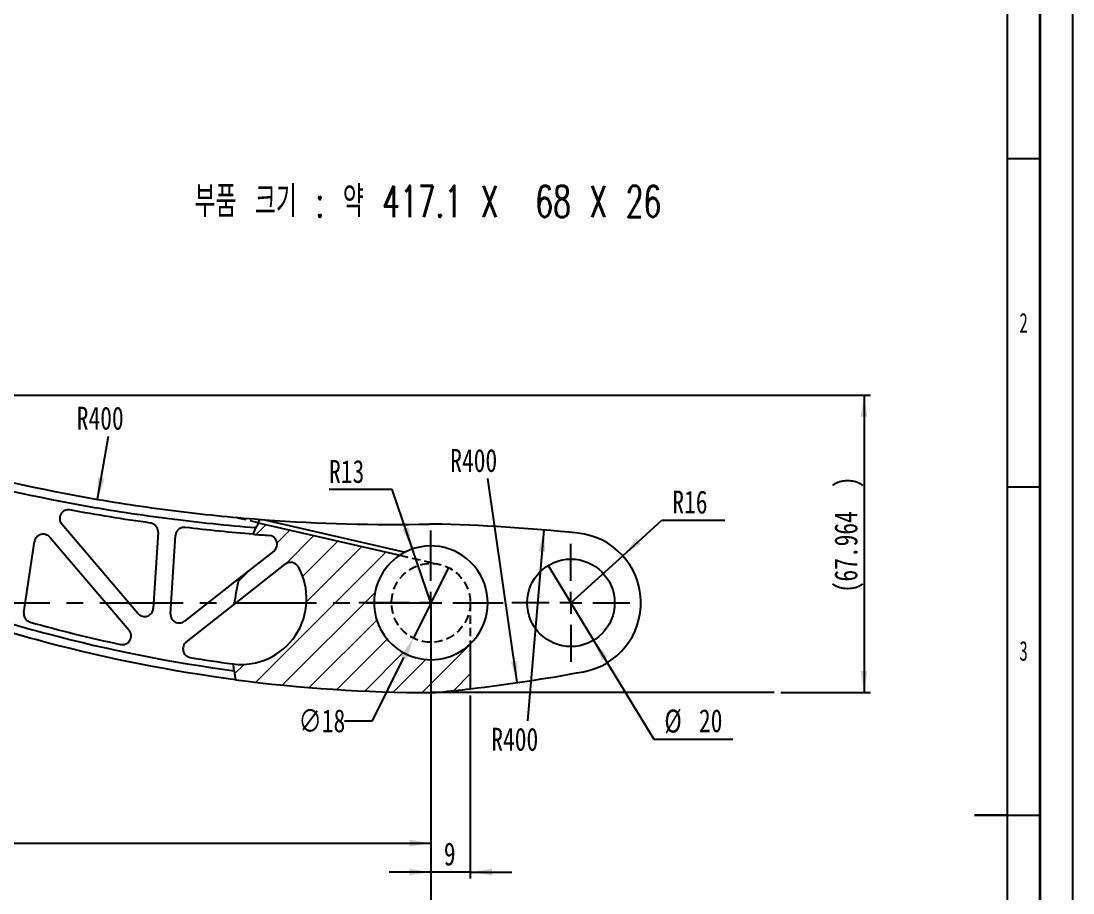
# Model space of a CAD drawing. Header units: millimetres. Extents: x 0 to 420, y -2093 to 2254.
# Drawn here: x 259.7 to 420, y 137.6 to 270.5 of the extents above; entities that cross this region are included whole.
import ezdxf

# ---------------------------------------------------------------- set-up
doc = ezdxf.new("R2010")
doc.units = ezdxf.units.MM
doc.header["$PDSIZE"] = -1
doc.linetypes.add('CENTERX2', pattern=[20.319999999999997, 12.7, -2.54, 2.54, -2.54])
doc.linetypes.add('HIDDEN', pattern=[1.905, 1.27, -0.635])
for name, color, linetype in [('SLD-0', 179, 'Continuous'), ('가는실선', 7, 'Continuous'), ('레이어10', 96, 'HIDDEN'), ('전체치수', 30, 'Continuous'), ('절단면', 230, 'Continuous'), ('중심선', 1, 'CENTERX2'), ('치수선', 104, 'Continuous')]:
    doc.layers.add(name, color=color, linetype=linetype)
doc.layers.add('도면층1', color=4, linetype='Continuous', lineweight=35)
doc.layers.add('도면층2', color=3, linetype='Continuous', lineweight=25)
doc.styles.add('SLDTEXTSTYLE0', font='TXT', dxfattribs={"width": 0.6634615384615384, "bigfont": 'bigfont'})
doc.styles.add('SLDTEXTSTYLE1', font='TXT', dxfattribs={"width": 0.6381856540084389})
doc.styles.add('SLDTEXTSTYLE4', font='TXT', dxfattribs={"width": 0.75})
doc.dimstyles.new('SLDDIMSTYLE0', dxfattribs={"dimtxt": 3.5, "dimasz": 3.302, "dimexe": 0, "dimexo": 0.0625, "dimgap": 0.875, "dimtad": 1, "dimdec": 3, "dimlfac": 1.5, "dimrnd": 1e-09, "dimzin": 12, "dimdsep": 46, "dimtxsty": 'SLDTEXTSTYLE4', "dimsah": 1, "dimcen": 0.09, "dimadec": 0, "dimazin": 3, "dimtfac": 1, "dimtdec": 3, "dimtofl": 0, "dimtmove": 0, "dimatfit": 3, "dimfxl": 1, "dimfrac": 2, "dimtolj": 1, "dimtzin": 12, "dimarcsym": 0})
doc.dimstyles.new('SLDDIMSTYLE1', dxfattribs={"dimtxt": 3.5, "dimasz": 3.302, "dimexe": 0, "dimexo": 0.0625, "dimgap": 0.875, "dimtad": 1, "dimdec": 3, "dimlfac": 1.5, "dimrnd": 1e-09, "dimzin": 12, "dimdsep": 46, "dimtxsty": 'SLDTEXTSTYLE4', "dimsah": 1, "dimcen": 0.09, "dimadec": 0, "dimazin": 3, "dimtfac": 1, "dimtdec": 3, "dimtmove": 0, "dimatfit": 0, "dimfxl": 1, "dimfrac": 2, "dimtolj": 1, "dimtzin": 12, "dimarcsym": 0})
doc.dimstyles.new('SLDDIMSTYLE2', dxfattribs={"dimtxt": 3.5, "dimasz": 3.302, "dimexe": 0, "dimexo": 0.0625, "dimgap": 0.875, "dimtad": 0, "dimtih": 1, "dimtoh": 1, "dimdec": 3, "dimlfac": 1.5, "dimrnd": 1e-09, "dimzin": 12, "dimdsep": 46, "dimtxsty": 'SLDTEXTSTYLE4', "dimblk1": 'NONE', "dimblk2": 'NONE', "dimsah": 1, "dimcen": 0, "dimadec": 0, "dimazin": 3, "dimtfac": 1, "dimtdec": 3, "dimtofl": 0, "dimtmove": 0, "dimatfit": 3, "dimldrblk": 'NONE', "dimfxl": 1, "dimfrac": 2, "dimtolj": 1, "dimtzin": 12, "dimarcsym": 0})
doc.dimstyles.new('SLDDIMSTYLE3', dxfattribs={"dimtxt": 3.5, "dimasz": 3.302, "dimexe": 0, "dimexo": 0.0625, "dimgap": 0.875, "dimtad": 0, "dimtih": 1, "dimtoh": 1, "dimdec": 3, "dimlfac": 1.5, "dimrnd": 1e-09, "dimzin": 12, "dimdsep": 46, "dimtxsty": 'SLDTEXTSTYLE4', "dimsah": 1, "dimcen": 0, "dimadec": 0, "dimazin": 3, "dimtfac": 1, "dimtdec": 3, "dimtofl": 0, "dimtmove": 0, "dimatfit": 3, "dimfxl": 1, "dimfrac": 2, "dimtolj": 1, "dimtzin": 12, "dimarcsym": 0})
doc.dimstyles.new('SLDDIMSTYLE5', dxfattribs={"dimtxt": 3.5, "dimasz": 3.302, "dimexe": 0, "dimexo": 0.0625, "dimgap": 0.875, "dimtad": 0, "dimtih": 1, "dimtoh": 1, "dimdec": 3, "dimlfac": 1.5, "dimrnd": 1e-09, "dimzin": 12, "dimdsep": 46, "dimtxsty": 'SLDTEXTSTYLE4', "dimblk1": 'NONE', "dimsah": 1, "dimcen": 0, "dimadec": 0, "dimazin": 3, "dimtfac": 1, "dimtdec": 3, "dimtmove": 0, "dimatfit": 3, "dimldrblk": 'NONE', "dimfxl": 1, "dimfrac": 2, "dimtolj": 1, "dimtzin": 12, "dimarcsym": 0})
doc.dimstyles.new('SLDDIMSTYLE6', dxfattribs={"dimtxt": 3.5, "dimasz": 3.302, "dimexe": 0, "dimexo": 0.0625, "dimgap": 0.875, "dimtad": 1, "dimdec": 4, "dimlfac": 1.5, "dimzin": 12, "dimdsep": 46, "dimtxsty": 'SLDTEXTSTYLE4', "dimsah": 1, "dimcen": 0.09, "dimazin": 3, "dimtfac": 1, "dimtofl": 0, "dimtmove": 0, "dimatfit": 3, "dimfxl": 1, "dimfrac": 2, "dimtolj": 1, "dimtzin": 12, "dimarcsym": 0})

# ---------------------------------------------------------------- blocks, each defined once
blk = doc.blocks.new('_D_14')
at = {"layer": '치수선', "transparency": 16777216}
for p, q in [((88.82452818780975, 180.8330347051613), (88.82452818780975, 144.2309526047756)), ((322.157861521143, 180.8330347051613), (322.157861521143, 144.2309526047756)), ((88.82452818780975, 145.2309526047756), (322.157861521143, 145.2309526047756))]:
    blk.add_line(p, q, dxfattribs=at)
for points in [[(88.82452818780975, 145.2309526047756), (92.12652818780975, 144.7229526047756), (92.12652818780975, 145.7389526047756)], [(322.157861521143, 145.2309526047756), (318.855861521143, 145.7389526047756), (318.855861521143, 144.7229526047756)]]:
    blk.add_solid(points, dxfattribs=at)
at = {"layer": '치수선', "transparency": 16777216, "insert": (202.139142749309, 149.7426895193545), "char_height": 3.5, "attachment_point": 1, "style": 'SLDTEXTSTYLE4'}
blk.add_mtext('350', dxfattribs=at)
blk = doc.blocks.new('_D_15')
at = {"layer": 'Defpoints', "color": 0, "transparency": 16777216}
for p in [(324.8268266873773, 187.2067322163183), (319.4888963549086, 176.4593371940043)]:
    blk.add_point(p, dxfattribs=at)
at = {"layer": '치수선', "color": 0, "lineweight": -2, "transparency": 16777216}
for p, q in [((324.8268266873773, 187.2067322163183), (319.4888963549086, 176.4593371940043)), ((313.236392193897, 163.8705381817144), (318.020075858424, 173.5020123303637)), ((308.9679660210938, 163.8705381817144), (313.236392193897, 163.8705381817144))]:
    blk.add_line(p, q, dxfattribs=at)
at = {"layer": '치수선', "color": 0, "transparency": 16777216}
blk.add_solid([(317.5271883811506, 173.7468157464444), (318.5129633356975, 173.2572089142829), (319.4888963549086, 176.4593371940043)], dxfattribs=at)
at = {"layer": '치수선', "color": 0, "transparency": 16777216, "insert": (301.9679660210938, 165.6205381817144), "char_height": 3.5, "attachment_point": 1, "style": 'SLDTEXTSTYLE4'}
blk.add_mtext('\\A1;∅18', dxfattribs=at)
blk = doc.blocks.new('_None')
blk = doc.blocks.new('_D_18')
at = {"layer": '치수선', "transparency": 16777216}
for p, q in [((222.0301561537423, 185.0330347051613), (222.0301561537423, 191.3830347051613)), ((234.8388156539657, 185.0330347051613), (221.0301561537423, 185.0330347051613)), ((222.0301561537423, 185.0330347051613), (222.0301561537423, 181.8330347051613)), ((222.0301561537423, 181.8330347051613), (222.0301561537423, 175.4830347051613))]:
    blk.add_line(p, q, dxfattribs=at)
for points in [[(222.0301561537423, 185.0330347051613), (222.5381561537423, 188.3350347051613), (221.5221561537423, 188.3350347051613)], [(222.0301561537423, 181.8330347051613), (221.5221561537423, 178.5310347051613), (222.5381561537423, 178.5310347051613)]]:
    blk.add_solid(points, dxfattribs=at)
at = {"layer": '치수선', "transparency": 16777216, "insert": (217.5184192391634, 181.1058960398671), "char_height": 3.5, "attachment_point": 1, "rotation": 90.00000000000041, "style": 'SLDTEXTSTYLE4'}
blk.add_mtext('4.8', dxfattribs=at)
blk = doc.blocks.new('_D_19')
at = {"layer": '치수선', "transparency": 16777216}
for p, q in [((252.4632525047688, 203.8330347051614), (252.4632525047688, 218.2523888596629)), ((244.8388156539656, 203.8330347051614), (253.4632525047688, 203.8330347051614)), ((252.4632525047688, 203.8330347051614), (252.4632525047688, 181.8330347051613))]:
    blk.add_line(p, q, dxfattribs=at)
for points in [[(252.4632525047688, 203.8330347051614), (251.9552525047688, 200.5310347051614), (252.9712525047688, 200.5310347051614)], [(252.4632525047688, 181.8330347051613), (252.9712525047688, 185.1350347051613), (251.9552525047688, 185.1350347051613)]]:
    blk.add_solid(points, dxfattribs=at)
at = {"layer": '치수선', "transparency": 16777216, "insert": (247.9515155901899, 213.0801664726172), "char_height": 3.5, "attachment_point": 1, "rotation": 90.00000000000041, "style": 'SLDTEXTSTYLE4'}
blk.add_mtext('33', dxfattribs=at)
blk = doc.blocks.new('_D_20')
at = {"layer": '치수선', "transparency": 16777216}
blk.add_line((81.04635359475765, 174.0548601121094), (37.53351955062075, 130.5420260679732), dxfattribs=at)
blk.add_arc((88.82452818780975, 181.8330347051613), 71.53644004250766, 225.0000000000004, 0, dxfattribs=at)
for points in [[(160.3609682303174, 181.8330347051613), (159.776956785916, 178.5436276715444), (160.7926865969177, 178.5201979672674)], [(38.24062633180731, 131.2491328491597), (40.27788466955018, 128.6013325422451), (40.97954680398728, 129.3361292822332)]]:
    blk.add_solid(points, dxfattribs=at)
at = {"layer": '치수선', "transparency": 16777216, "insert": (114.7784385833123, 119.8502506391949), "char_height": 3.5, "attachment_point": 1, "rotation": 26.82730935915731, "style": 'SLDTEXTSTYLE4'}
blk.add_mtext('135°', dxfattribs=at)
blk = doc.blocks.new('_D_21')
at = {"layer": '전체치수', "transparency": 16777216}
for p, q in [((238.1830640820237, 213.4759730947836), (389.1578615211442, 213.4759730947836)), ((388.1578615211442, 213.4759730947836), (388.1578615211442, 168.1663262834089)), ((375.4581013024841, 168.1663262834089), (389.1578615211442, 168.1663262834089))]:
    blk.add_line(p, q, dxfattribs=at)
for points in [[(388.1578615211442, 213.4759730947836), (387.6498615211442, 210.1739730947836), (388.6658615211442, 210.1739730947836)], [(388.1578615211442, 168.1663262834089), (388.6658615211442, 171.4683262834089), (387.6498615211442, 171.4683262834089)]]:
    blk.add_solid(points, dxfattribs=at)
at = {"layer": '전체치수', "transparency": 16777216, "char_height": 3.5, "attachment_point": 1, "rotation": 90.00000000000041, "style": 'SLDTEXTSTYLE4'}
for s, insert in [(')', (383.6461246065652, 199.3050694572823)), ('67.964', (383.6461246065653, 185.0814573108302)), ('(', (383.6461246065653, 183.3606239515441))]:
    blk.add_mtext(s, dxfattribs=dict(at, insert=insert))
blk = doc.blocks.new('_D_26')
at = {"layer": '치수선', "transparency": 16777216, "insert": (268.1955513887489, 211.7151201324778), "char_height": 3.5, "attachment_point": 1, "style": 'SLDTEXTSTYLE4'}
blk.add_mtext('R400', dxfattribs=at)
blk = doc.blocks.new('_D_27')
at = {"layer": '치수선', "transparency": 16777216}
blk.add_line((254.3126743996893, 162.7036359182882), (242.132812487558, 162.7036359182882), dxfattribs=at)
at = {"layer": '치수선', "transparency": 16777216, "insert": (242.132812487558, 167.2153728328671), "char_height": 3.5, "attachment_point": 1, "style": 'SLDTEXTSTYLE4'}
blk.add_mtext('R345', dxfattribs=at)
blk = doc.blocks.new('_D_28')
at = {"layer": '치수선', "transparency": 16777216, "insert": (331.3653716193448, 162.7992889295924), "char_height": 3.5, "attachment_point": 1, "style": 'SLDTEXTSTYLE4'}
blk.add_mtext('R400', dxfattribs=at)
blk = doc.blocks.new('_D_29')
at = {"layer": '치수선', "transparency": 16777216, "insert": (325.1129364818397, 205.2769064208549), "char_height": 3.5, "attachment_point": 1, "style": 'SLDTEXTSTYLE4'}
blk.add_mtext('R400', dxfattribs=at)
blk = doc.blocks.new('_D_30')
at = {"layer": '치수선', "transparency": 16777216}
for p, q in [((351.3883233311899, 189.003330347607), (357.3674154272304, 194.4321210945782)), ((357.3674154272304, 194.4321210945782), (366.9611659130082, 194.4321210945782)), ((343.4911948544774, 181.8330347051613), (351.3883233311899, 189.003330347607))]:
    blk.add_line(p, q, dxfattribs=at)
blk.add_solid([(351.3883233311899, 189.003330347607), (354.1744634952337, 190.8468842487181), (353.4914928352907, 191.599085736125)], dxfattribs=at)
at = {"layer": '치수선', "transparency": 16777216, "insert": (358.9549154272303, 198.9438580091571), "char_height": 3.5, "attachment_point": 1, "style": 'SLDTEXTSTYLE4'}
blk.add_mtext('R16', dxfattribs=at)
blk = doc.blocks.new('_D_31')
at = {"layer": '치수선', "transparency": 16777216}
for p, q in [((316.2411197192268, 199.0888661065891), (306.647369233449, 199.0888661065891)), ((319.3468565375167, 190.0311663272526), (316.2411197192268, 199.0888661065891)), ((322.1578615211441, 181.8330347051613), (319.3468565375167, 190.0311663272526))]:
    blk.add_line(p, q, dxfattribs=at)
blk.add_solid([(319.3468565375167, 190.0311663272526), (318.7564002769111, 193.3194226135405), (317.7953270005983, 192.9898863369983)], dxfattribs=at)
at = {"layer": '치수선', "transparency": 16777216, "insert": (306.647369233449, 203.600603021168), "char_height": 3.5, "attachment_point": 1, "style": 'SLDTEXTSTYLE4'}
blk.add_mtext('R13', dxfattribs=at)
blk = doc.blocks.new('_D_32')
at = {"layer": '치수선', "transparency": 16777216}
for p, q in [((340.0222788483475, 187.5261064759069), (346.9601108606074, 176.1399629344158)), ((346.9601108606074, 176.1399629344158), (356.1452105445788, 161.0656770105432)), ((356.1452105445788, 161.0656770105432), (368.1833707956598, 161.0656770105432))]:
    blk.add_line(p, q, dxfattribs=at)
blk.add_solid([(346.9601108606074, 176.1399629344158), (348.2444528895128, 173.0558530866984), (349.1120770273744, 173.5845158860326)], dxfattribs=at)
at = {"layer": '치수선', "transparency": 16777216, "char_height": 3.5, "attachment_point": 1, "style": 'SLDTEXTSTYLE4'}
for s, insert in [('%%c', (357.7327105445788, 165.5774140997451)), ('20', (363.0111479429528, 165.6308862764049))]:
    blk.add_mtext(s, dxfattribs=dict(at, insert=insert))
blk = doc.blocks.new('_D_33')
at = {"layer": '치수선', "transparency": 16777216}
for p, q in [((322.1578615211441, 180.8330347051613), (322.1578615211441, 139.8185297083788)), ((328.1578615211441, 167.738334697433), (328.1578615211441, 139.8185297083788)), ((322.1578615211441, 140.8185297083788), (315.8078615211441, 140.8185297083788)), ((328.1578615211441, 140.8185297083788), (322.1578615211441, 140.8185297083788)), ((328.1578615211441, 140.8185297083788), (334.5078615211442, 140.8185297083788))]:
    blk.add_line(p, q, dxfattribs=at)
for points in [[(322.1578615211441, 140.8185297083788), (318.8558615211441, 141.3265297083788), (318.8558615211441, 140.3105297083788)], [(328.1578615211441, 140.8185297083788), (331.4598615211441, 140.3105297083788), (331.4598615211441, 141.3265297083788)]]:
    blk.add_solid(points, dxfattribs=at)
at = {"layer": '치수선', "transparency": 16777216, "insert": (324.1285511857883, 145.3302666229577), "char_height": 3.5, "attachment_point": 1, "style": 'SLDTEXTSTYLE4'}
blk.add_mtext('9', dxfattribs=at)
blk = doc.blocks.new('SW_CENTERMARKSYMBOL_1')
at = {"layer": '중심선', "color": 0}
for p, q in [((0, 3.333333333333355), (0, 9.000000000000036)), ((0, 0), (0, 1.666666666666677)), ((-3.333333333333299, 0), (-9.000000000000007, 0)), ((0, 0), (-1.666666666666705, 0)), ((0, 0), (0, -1.66666666666665)), ((0, 0), (1.666666666666705, 0)), ((3.333333333333299, 0), (9.000000000000007, 0)), ((0, -3.333333333333327), (0, -9.000000000000007))]:
    blk.add_line(p, q, dxfattribs=at)
blk = doc.blocks.new('SW_CENTERMARKSYMBOL_4')
at = {"layer": '중심선', "color": 0}
for p, q in [((0, 3.333333333333355), (0, 11.00000000000004)), ((0, 0), (0, 1.666666666666677)), ((-3.333333333333355, 0), (-11.00000000000001, 0)), ((0, 0), (-1.666666666666705, 0)), ((0, 0), (0, -1.66666666666665)), ((0, 0), (1.66666666666665, 0)), ((3.333333333333299, 0), (11.00000000000001, 0)), ((0, -3.333333333333327), (0, -11.00000000000001))]:
    blk.add_line(p, q, dxfattribs=at)

msp = doc.modelspace()

# ---------------------------------------------------------------- hatches: boundary and pattern name
at = {"layer": '절단면', "linetype": 'Continuous', "lineweight": 18}
h = msp.add_hatch(dxfattribs=at)
h.set_pattern_fill('ANSI31', color=256, angle=2.8e-322, style=0)
h.set_pattern_definition([(45, (0, 0), (-2.245064030267288, 2.245064030267288), [])])
edge = h.paths.add_edge_path(flags=0)
edge.add_spline(control_points=[(292.0484603686407, 172.5188697958096), (292.1312322480842, 171.709184204264), (292.2416856099576, 170.9086010143371), (292.3803129783468, 170.1196759249484)], knot_values=[0.3698016922087982, 0.3698016922087982, 0.3698016922087982, 0.3698016922087982, 0.3813716939369161, 0.3813716939369161, 0.3813716939369161, 0.3813716939369161], weights=[1, 1, 1, 1], degree=3, periodic=0)
edge.add_arc((322.2922714612491, 398.166326283409), 230, 262.5274031744516, 269.9644015895782)
edge.add_arc((322.1578615211441, 181.8330347051613), 13.66666666666674, 269.9644015895779, 275.6987480578895)
edge.add_arc((297.035465687811, 433.5826429026584), 266.6666666666666, 275.6987480578898, 276.7022064812656)
edge.add_line((328.1578615211441, 168.738334697433), (328.1578615211441, 175.5791470253968))
edge.add_arc((322.1578615211441, 181.8330347051613), 8.666666666666686, 123.25650507019259, 313.81306146040316, ccw=False)
edge.add_line((317.40516401622, 189.08030850555), (295.8467532106693, 194.0298969007843))
edge.add_spline(control_points=[(295.8467532106693, 194.0298969007843), (295.5786042738433, 193.4552430949454), (295.32332980382, 192.8733668415289), (295.0811308304999, 192.2853112811932)], knot_values=[0.2691711233590312, 0.2691711233590312, 0.2691711233590312, 0.2691711233590312, 0.2777535707863879, 0.2777535707863879, 0.2777535707863879, 0.2777535707863879], weights=[1, 1, 1, 1], degree=3, periodic=0)
edge.add_spline(control_points=[(295.0811308305, 192.2853112811932), (296.2858227096836, 192.1896127377536), (297.4916698025352, 192.1047203003818)], knot_values=[0.8695755423987542, 0.8695755423987542, 0.8695755423987542, 0.909387327483899, 0.909387327483899, 0.909387327483899], weights=[1, 1, 1], degree=2, periodic=0)
edge.add_arc((297.3980340036211, 190.7746789044322), 1.333333333333333, -51.84460411306429, 85.9729832155648, ccw=False)
edge.add_line((298.221762573447, 189.7262281325643), (292.9454164138518, 185.5808002379429))
edge.add_spline(control_points=[(292.9454164138518, 185.5808002379429), (292.6424242151981, 184.2687033515551), (292.40142399942, 182.9461385797966), (292.2243263066867, 181.6230196823911)], knot_values=[0.3093984759200792, 0.3093984759200792, 0.3093984759200792, 0.3093984759200792, 0.3275777410552273, 0.3275777410552273, 0.3275777410552273, 0.3275777410552273], weights=[1, 1, 1, 1], degree=3, periodic=0)
edge.add_line((292.2243263066867, 181.6230196823911), (299.9667157086116, 187.7059255471224))
edge.add_arc((300.7904442784373, 186.6574747752545), 1.333333333333331, 29.037654102276974, 128.1553958869318, ccw=False)
edge.add_arc((293.2131697494116, 182.4508107973634), 10.00000000000002, -96.68847377785232, 29.03765410227851, ccw=False)

# ---------------------------------------------------------------- linework, layer by layer
at = {"layer": 'SLD-0', "color": 7}
msp.add_line((419.9999999999999, 1), (419.9999999999999, 297.9999999999999), dxfattribs=at)
at = {"layer": '가는실선', "linetype": 'Continuous', "lineweight": 25}
for p, q in [((295.8467532106693, 194.0298969007844), (317.40516401622, 189.08030850555)), ((295.9061390091193, 194.564992614513), (296.806384471524, 194.4935869835685)), ((296.806384471524, 194.4935869835685), (318.2523215169904, 189.5698214016567)), ((277.5054766357407, 180.2022889183418), (265.9101395812306, 193.8062003734079)), ((280.5789455595041, 192.5869734789018), (279.8509331269435, 180.9837137072154)), ((260.1325662878611, 180.3628725652723), (261.763213376931, 191.1575759453087)), ((264.0963292902442, 191.8233388455729), (276.1673948883271, 177.6612919130311)), ((282.4722296907548, 180.1770187784557), (283.2185336104164, 192.0718132368469)), ((298.221762573447, 189.7262281325644), (292.9454164138518, 185.5808002379429)), ((292.2243263066867, 181.6230196823911), (299.9667157086116, 187.7059255471224)), ((292.9454164138227, 185.5808002378141), (284.6266749393801, 179.0450760995357)), ((284.885872978448, 175.8574712875536), (292.2243263066861, 181.6230196823856)), ((328.1578615211441, 175.5791470253968), (328.1578615211441, 168.738334697433)), ((291.877808221936, 172.540322724311), (291.8772232695415, 172.5404502084179))]:
    msp.add_line(p, q, dxfattribs=at)
msp.add_circle((343.4911948544774, 181.8330347051613), 6.666666666666629, dxfattribs=at)
for centre, radius, start, end in [((316.3919295877333, 460.4400431239204), 266.6666666666668, 265.7880734446968, 271.1855997919246), ((322.1578615211441, 181.8330347051613), 12.00000000000007, 88.80937700924852, 91.18559979192406), ((316.8661948544774, -72.77864879541957), 266.6666666666667, 84.0302196178188, 88.80937700924852), ((343.4911948544774, 181.8330347051613), 10.6666666666667, 280.4552603947236, 84.03021961781911), ((297.3980340036211, 190.7746789044322), 1.333333333333353, 308.155395886938, 85.9729832155657), ((322.1578615211441, 181.8330347051613), 8.66666666666674, 313.813061460404, 116.7847037624232), ((300.7904442784373, 186.6574747752545), 1.333333333333388, 29.03765410227876, 128.1553958869318), ((322.1578615211441, 181.8330347051613), 8.666666666666709, 123.2565050701933, 313.813061460404), ((293.2131697494116, 182.4508107973634), 10.00000000000005, 263.3115262221494, 29.03765410227946), ((322.2922714612491, 398.166326283409), 230.0000000000001, 262.5274031744516, 269.9644015895782), ((297.035465687811, 433.5826429026584), 266.6666666666667, 276.7022064812656, 280.4552603947238), ((297.035465687811, 433.5826429026584), 266.6666666666667, 275.6987480578898, 276.7022064812656), ((322.1578615211441, 181.8330347051613), 13.66666666666672, 269.9644015895779, 275.6987480578895)]:
    msp.add_arc(centre, radius, start, end, dxfattribs=at)
for points, knots in [([(243.8388156539667, 203.8330347051614), (252.3777558508763, 201.4187331441963), (261.0100947795706, 199.4371723132095), (274.0980563801195, 197.1114021219027), (278.4865639415995, 196.4439951726887), (287.2749976845334, 195.3307555552263), (291.6789235864043, 194.8840755233177), (296.092532654966, 194.5471218280026)], [0, 0, 0, 0, 0.5, 0.5, 0.75, 0.75, 1, 1, 1, 1]), ([(295.4937724878374, 193.2524955459888), (291.0986088231921, 193.5957198102807), (286.7130194375953, 194.0473736156771), (277.9610438923479, 195.1680029130121), (273.5909102246744, 195.8377952776033), (260.5582809331184, 198.1666630779646), (251.961795992757, 200.1451613468667), (243.4576707101695, 202.5512575233565)], [0, 0, 0, 0, 0.2500000000000006, 0.2500000000000006, 0.5000000000000011, 0.5000000000000011, 1, 1, 1, 1]), ([(267.1510447872366, 195.9851288624801), (267.0158386509778, 196.0084003043225), (266.8805959820743, 196.0106898032527), (266.6100386384887, 195.9739184467116), (266.4790498482191, 195.9350436067552), (266.2330419707224, 195.8190000145074), (266.1189466260399, 195.7419319543963), (265.9198392182405, 195.557720921004), (265.8337719853807, 195.4493152274003), (265.6996168680433, 195.2141083150681), (265.6500264925492, 195.0844322337607), (265.5929899946557, 194.8199457407517), (265.5847364511523, 194.681251155089), (265.6100215337025, 194.4118206864988), (265.6438579645151, 194.2772757285493), (265.7492381206352, 194.0276930250269), (265.8211313593695, 193.9106268306361), (265.9101395812306, 193.8062003734077)], [0, 0, 0, 0, 0.125, 0.125, 0.25, 0.25, 0.375, 0.375, 0.5, 0.5, 0.625, 0.625, 0.75, 0.75, 0.875, 0.875, 1, 1, 1, 1]), ([(280.5789455595043, 192.5869734789048), (280.5841952319913, 192.6706441840455), (280.5815404899231, 192.7534734630399), (280.5610787090077, 192.9175190571758), (280.5430278913524, 192.9994388157678), (280.4919647273122, 193.158163181072), (280.4593705617114, 193.2341700737752), (280.3803633855575, 193.3796188315962), (280.3333383029601, 193.4496997920973), (280.2283049820418, 193.5782756929973), (280.170304052787, 193.6371292095995), (280.0433506807708, 193.7439843163768), (279.9739543149614, 193.7920494532713), (279.7575298682666, 193.913764253745), (279.5974925583994, 193.9681114776525), (279.4314741858028, 193.9911466252961)], [0, 0, 0, 0, 0.1249999999999998, 0.1249999999999998, 0.2499999999999996, 0.2499999999999996, 0.3749999999999993, 0.3749999999999993, 0.4999999999999991, 0.4999999999999991, 0.6249999999999989, 0.6249999999999989, 0.7499999999999987, 0.7499999999999987, 1, 1, 1, 1]), ([(296.0925326549659, 194.5471218280026), (296.0925326549659, 194.5471218280026), (296.0882350059266, 194.5382471057316), (296.0714408476013, 194.5034727880774), (296.058706918805, 194.4770788690962), (296.0098063946725, 194.3752735970477), (295.9619900725921, 194.2752482226705), (295.8765696791529, 194.0937805041374), (295.8454148651988, 194.0272017826617), (295.7801318427505, 193.8865775474737), (295.7462114242342, 193.8129890917118), (295.6760359496715, 193.6594560936045), (295.6395710875092, 193.5790347016995), (295.5668998373649, 193.4173390877967), (295.5304094933506, 193.3354514321616), (295.4937724878374, 193.2524955459888)], [0, 0, 0, 0, 0.1249999999999971, 0.1249999999999971, 0.2499999999999941, 0.2499999999999941, 0.4999999999999976, 0.4999999999999976, 0.6249999999999981, 0.6249999999999981, 0.7499999999999988, 0.7499999999999988, 0.8749999999999993, 0.8749999999999993, 1, 1, 1, 1]), ([(284.706327487341, 193.3123698680269), (284.6158164281294, 193.3231075586552), (284.5257798916678, 193.3244761886734), (284.3466176201617, 193.3092303606892), (284.2564845223745, 193.292246418089), (284.0833418116878, 193.2408634331531), (284.0002217055135, 193.2067245086446), (283.8408920034704, 193.1215323564663), (283.7648694848799, 193.0702679771285), (283.5576342672689, 192.8976130911477), (283.4420565828849, 192.7526910037774), (283.3198212688177, 192.5121269641617), (283.2867586388119, 192.4265957366689), (283.239111551052, 192.2519614440123), (283.2242435668509, 192.1628200724859), (283.2185336104163, 192.0718132368442)], [0, 0, 0, 0, 0.125, 0.125, 0.25, 0.25, 0.375, 0.375, 0.5, 0.5, 0.75, 0.75, 0.875, 0.875, 1, 1, 1, 1]), ([(264.0963292902443, 191.8233388455727), (264.0131956805781, 191.9208730750239), (263.9182874967549, 192.0043153559044), (263.7054484021096, 192.1436462703765), (263.5891344005695, 192.197858087792), (263.3468145069847, 192.2712279148949), (263.2188844677683, 192.2906715341391), (262.9662227989063, 192.2927492707574), (262.8377768337541, 192.2753560546246), (262.5946183812237, 192.2060673983281), (262.4768407380137, 192.1534729681927), (262.2623487142956, 192.0180032312904), (262.1652678682524, 191.9353663700428), (261.9965832778337, 191.743805398712), (261.9274092563894, 191.6380842093553), (261.8194179204098, 191.4067473202664), (261.7823571040634, 191.2843053016282), (261.7632133769312, 191.1575759453099)], [0, 0, 0, 0, 0.1249999999999998, 0.1249999999999998, 0.2499999999999997, 0.2499999999999997, 0.3749999999999995, 0.3749999999999995, 0.4999999999999993, 0.4999999999999993, 0.6249999999999994, 0.6249999999999994, 0.7499999999999997, 0.7499999999999997, 0.8749999999999998, 0.8749999999999998, 1, 1, 1, 1]), ([(318.2523215169904, 189.5698214016567), (318.1545665920454, 189.5204745881858), (318.059413147946, 189.4701130664739), (317.8746919892183, 189.3680664718748), (317.7838753165349, 189.3155736140609), (317.6208364252187, 189.2178533976041), (317.5470869050846, 189.1717024839517), (317.4381630268409, 189.1021291088974), (317.40516401622, 189.08030850555), (317.40516401622, 189.08030850555)], [0, 0, 0, 0, 0.25, 0.25, 0.5, 0.5, 0.75, 0.75, 1, 1, 1, 1]), ([(236.3304503892661, 186.2685900186584), (245.3661127231777, 182.6011904071846), (254.5402437677575, 179.54861091189), (273.1546846039877, 174.6268601904588), (282.5950255114017, 172.7578228654081), (292.1697089014094, 171.4865544806142)], [0, 0, 0, 0, 0.5, 0.5, 1, 1, 1, 1]), ([(292.380312978348, 170.1196759249412), (282.6838588054002, 171.3915206733585), (273.1241498587612, 173.2719586386094), (254.2756185768141, 178.2374384340189), (244.9867645103027, 181.3223436802064), (235.8388156539668, 185.0330347051614)], [0, 0, 0, 0, 0.5000000000000004, 0.5000000000000004, 1, 1, 1, 1]), ([(292.2243263066861, 181.6230196823856), (292.3129247477718, 182.2849496594067), (292.4174978970867, 182.9467502683621), (292.6586905995181, 184.2700919609854), (292.7947730963552, 184.9284447359751), (292.9454164138223, 185.5808002378147)], [0, 0, 0, 0, 0.5000000000000001, 0.5000000000000001, 1, 1, 1, 1]), ([(260.132566287861, 180.3628725652717), (260.1083081411653, 180.202286317097), (260.1134452538253, 180.0410406593493), (260.1645537469457, 179.803823337987), (260.1885031022847, 179.7273227444918), (260.2498306383446, 179.5793173615072), (260.2876775179147, 179.5071427265839), (260.3752621259882, 179.371765972844), (260.4246713642051, 179.308746830213), (260.5345477819053, 179.1919008043877), (260.5957086049975, 179.1376498628192), (260.7899518338181, 178.9946477459125), (260.9361207261516, 178.9231123230068), (261.0925258837479, 178.8794620247486)], [0, 0, 0, 0, 0.2499999999999797, 0.2499999999999797, 0.3749999999999755, 0.3749999999999755, 0.4999999999999714, 0.4999999999999714, 0.6249999999999671, 0.6249999999999671, 0.7499999999999627, 0.7499999999999627, 1, 1, 1, 1]), ([(277.5054766357406, 180.202288918342), (277.5918334325096, 180.1009731729466), (277.6908731028916, 180.0148413974533), (277.9138486044326, 179.8723839257897), (278.0352270626208, 179.8182418918218), (278.2889659992687, 179.7474903745472), (278.4219676284741, 179.7310254983818), (278.6845833089667, 179.7375388636422), (278.8171749418545, 179.7607560859277), (279.0661473552775, 179.8437048330157), (279.1862370135938, 179.9046933555802), (279.4002055530233, 180.0569396490406), (279.496915686995, 180.1500586839845), (279.6573822354609, 180.358718587528), (279.7222070298021, 180.4752188826838), (279.8150040449816, 180.7225975356565), (279.8425957292245, 180.850829999154), (279.8509331269437, 180.983713707219)], [0, 0, 0, 0, 0.125, 0.125, 0.2500000000000001, 0.2500000000000001, 0.3750000000000001, 0.3750000000000001, 0.5000000000000001, 0.5000000000000001, 0.6250000000000001, 0.6250000000000001, 0.7500000000000002, 0.7500000000000002, 0.8750000000000002, 0.8750000000000002, 1, 1, 1, 1]), ([(282.4722296907549, 180.1770187784576), (282.4641548105712, 180.0483191461349), (282.4745627462109, 179.9215870361273), (282.5315461142076, 179.6719729028228), (282.5780746158364, 179.5515855561439), (282.7028778317301, 179.3294192779782), (282.7822511759481, 179.2262792755605), (282.9645156321793, 179.049031314031), (283.070082414116, 178.9724321902761), (283.295170674853, 178.8541291527097), (283.4176335569169, 178.8107312964586), (283.667700233682, 178.7609583240438), (283.7961360155485, 178.7540651656901), (284.0514113224477, 178.7772939098128), (284.1750363397723, 178.8067194779977), (284.4141729952789, 178.9015846640521), (284.525302421032, 178.9654315021935), (284.6266749393799, 179.0450760995356)], [0, 0, 0, 0, 0.125, 0.125, 0.25, 0.25, 0.375, 0.375, 0.5, 0.5, 0.625, 0.625, 0.75, 0.75, 0.875, 0.875, 1, 1, 1, 1]), ([(274.8749443297872, 175.4922837635363), (275.0112705850275, 175.463252620086), (275.1484848150027, 175.4558440411968), (275.4246667222705, 175.4837248870821), (275.5587463840092, 175.5188778761093), (275.8123280355647, 175.6294385465566), (275.93007567461, 175.7043926502363), (276.0854017427391, 175.8411165258147), (276.134290344229, 175.8914259778464), (276.2224773051659, 175.9976128472891), (276.2621547372735, 176.0537259144485), (276.3680365812862, 176.2310572498016), (276.4206288173249, 176.3617101604127), (276.4826560821594, 176.6296765554376), (276.4928035497202, 176.7704411325917), (276.4699098891524, 177.0443878490048), (276.4365146993768, 177.181574525117), (276.3309180669173, 177.4354138416639), (276.2578260055789, 177.555196082777), (276.1673948883271, 177.6612919130312)], [0, 0, 0, 0, 0.1250000000000084, 0.1250000000000084, 0.2500000000000168, 0.2500000000000168, 0.3750000000000252, 0.3750000000000252, 0.4375000000000294, 0.4375000000000294, 0.5000000000000336, 0.5000000000000336, 0.6250000000000249, 0.6250000000000249, 0.7500000000000164, 0.7500000000000164, 0.8750000000000082, 0.8750000000000082, 1, 1, 1, 1]), ([(284.8858729784483, 175.8574712875539), (284.7838895736354, 175.7773467395574), (284.695828565255, 175.6845952458192), (284.5469784362512, 175.4743582258286), (284.4880982907697, 175.358698744109), (284.4057357514017, 175.1158598003974), (284.3820387540576, 174.9871200486453), (284.3723933621611, 174.7314532337915), (284.3864073977086, 174.6009358012302), (284.4501088736761, 174.3531474948627), (284.500591880097, 174.2323832349679), (284.6326217117472, 174.0125725494168), (284.7147027711267, 173.9120586524174), (284.9998051501935, 173.6513019040839), (285.2381578405456, 173.5351373657375), (285.4940924471668, 173.4932190089542)], [0, 0, 0, 0, 0.125, 0.125, 0.25, 0.25, 0.375, 0.375, 0.5, 0.5, 0.625, 0.625, 0.75, 0.75, 1, 1, 1, 1]), ([(292.1697089014094, 171.4865544806142), (292.1814780826192, 171.3979948426598), (292.1934179089542, 171.3108368898317), (292.2175963890926, 171.1392125846905), (292.2299455194924, 171.0540111911251), (292.2543269934607, 170.890040649277), (292.2662301101927, 170.8120915072999), (292.2892996146489, 170.6642092377396), (292.3005799625911, 170.5935939899659), (292.321319187071, 170.4660267663901), (292.3308356018145, 170.4086721754385), (292.3479013521926, 170.3071211809391), (292.3554423447533, 170.2629879657187), (292.3736309265911, 170.1573795256885), (292.380312978348, 170.1196759249412), (292.380312978348, 170.1196759249412)], [0, 0, 0, 0, 0.1250000000000003, 0.1250000000000003, 0.2500000000000006, 0.2500000000000006, 0.3750000000000008, 0.3750000000000008, 0.5000000000000011, 0.5000000000000011, 0.6250000000000013, 0.6250000000000013, 0.7500000000000017, 0.7500000000000017, 1, 1, 1, 1])]:
    msp.add_open_spline(points, degree=3, knots=knots, dxfattribs=at)
for points in [[(279.4314741874155, 193.9911466250723), (275.3229289970952, 194.5612097064702), (271.2294522466484, 195.2258817038103), (267.1510447859191, 195.9851288627254)], [(295.0811308305, 192.2853112811932), (291.6167960105117, 192.5605117718653), (288.1585232238584, 192.902822016879), (284.7063274886341, 193.3123698678735)], [(295.0811308305001, 192.2853112811932), (295.214509643692, 192.6091530863558), (295.3520315973481, 192.9315566206387), (295.4937724878373, 193.2524955459888)], [(295.0811308305, 192.2853112811932), (295.8842587499558, 192.2215122522335), (296.6877717406342, 192.1613152586297), (297.4916698025352, 192.1047203003818)], [(261.0925258824354, 178.8794620251148), (265.6517667311231, 177.6070473174136), (270.2459261156858, 176.4780490629171), (274.8749443288219, 175.4922837637419)], [(285.4940922284489, 173.4932178207467), (287.6175981889437, 173.1454268434198), (289.7455012048981, 172.8277768259548), (291.8778082228559, 172.540322724187)], [(291.8772232695416, 172.5404502084179), (291.9343198718929, 172.5327534143165), (291.9913988561425, 172.5255613457168), (292.0484603686414, 172.5188697958095)], [(292.1697089014094, 171.4865544806142), (292.1239731414278, 171.8307026650766), (292.083632924174, 172.1748071549168), (292.0484603686417, 172.5188697957992)]]:
    msp.add_open_spline(points, degree=3, dxfattribs=at)
at = {"layer": '도면층1', "color": 7}
msp.add_line((415.0000000000001, 6), (415.0000000000001, 293), dxfattribs=at)
at = {"layer": '도면층2', "color": 7}
for p, q in [((410, 11), (410, 288.0000000000001)), ((410, 249.5), (415.0000000000001, 249.5)), ((410, 199.4999999999999), (415.0000000000001, 199.4999999999999)), ((410, 149.5), (405, 149.5)), ((405, 149.5), (415.0000000000001, 149.5)), ((410, 11), (410, 149.5)), ((410, 149.5), (415.0000000000001, 149.5))]:
    msp.add_line(p, q, dxfattribs=at)
at = {"layer": '레이어10'}
for p, q in [((295.8467532106693, 194.0298969007843), (292.1578615211766, 194.8768283217633)), ((317.40516401622, 189.08030850555), (323.5004685778603, 187.6808895504224)), ((328.1578615211441, 181.8330347051613), (328.1578615211441, 175.5791470253968))]:
    msp.add_line(p, q, dxfattribs=at)
msp.add_circle((322.1578615211441, 181.8330347051613), 5.999999999998916, dxfattribs=at)
at = {"layer": '전체치수'}
msp.add_line((374.4581013024851, 168.1663262834089), (322.2922714612491, 168.1663262834089), dxfattribs=at)
at = {"layer": '중심선'}
for p, q in [((88.82452818781081, 181.8330347051613), (322.1578615211441, 181.8330347051613)), ((322.1578615211441, 181.8330347051613), (322.1501987048361, 72.19470203268389))]:
    msp.add_line(p, q, dxfattribs=at)
at = {"layer": '치수선'}
for p, q in [((271.3711564594039, 197.6012311154222), (273.0158766894411, 207.2033832178988)), ((335.3221125444398, 169.6787896083443), (330.8121622942031, 200.7651695062759)), ((339.3595756438723, 192.9376640868993), (336.8967260306159, 163.8438020060728))]:
    msp.add_line(p, q, dxfattribs=at)
for points in [[(271.3711564594039, 197.6012311154222), (272.4293341195416, 200.7700681323079), (271.4279182457892, 200.9415972779269)], [(339.3595756438723, 192.9376640868993), (338.5748617802068, 189.6902817330378), (339.5872409322885, 189.6045819522302)], [(335.3221125444398, 169.6787896083443), (335.3507649802632, 173.019515134023), (334.345291299212, 172.8736430094993)]]:
    msp.add_solid(points, dxfattribs=at)

# ---------------------------------------------------------------- block references
at = {"layer": '중심선'}
for name, p in [('SW_CENTERMARKSYMBOL_4', (322.1578615211441, 181.8330347051613)), ('SW_CENTERMARKSYMBOL_1', (343.4911948544774, 181.8330347051613))]:
    msp.add_blockref(name, p, dxfattribs=at)

# ---------------------------------------------------------------- texts
at = {"layer": '가는실선', "insert": (286.1309996773355, 245.3636487667283), "char_height": 4.762499999999999, "attachment_point": 1, "style": 'SLDTEXTSTYLE0'}
msp.add_mtext('부품 크기 : 약 417.1 X  68 X 26', dxfattribs=at)
at = {"layer": '도면층2', "color": 7, "char_height": 3, "attachment_point": 2, "style": 'SLDTEXTSTYLE1'}
for s, insert in [('2', (412.4783755621956, 225.9982031662305)), ('3', (412.4783755621956, 176.0237031662305))]:
    msp.add_mtext(s, dxfattribs=dict(at, insert=insert))

# ---------------------------------------------------------------- dimensions: what is measured, and where the dimension line sits
at = {"layer": '전체치수'}
dim = msp.add_linear_dim(base=(388.1578615211442, 168.1663262834089), p1=(237.1830640820237, 213.4759730947836), p2=(374.4581013024841, 168.1663262834089), angle=90.0000000000002, text='(<>)', dimstyle='SLDDIMSTYLE0', dxfattribs=at)
dim.commit()
dim.dimension.update_dxf_attribs({"geometry": '_D_21', "text_midpoint": (388.1578615211442, 192.1932630348103), "dimtype": 160})
at = {"layer": '치수선'}
for center, mpoint, dimstyle, picture, middle in [((316.3919295877333, 460.4400431239203), (0, 0), 'SLDDIMSTYLE2', '_D_26', (273.4917323448146, 209.9815082134286)), ((297.035465687811, 433.5826429026584), (0, 0), 'SLDDIMSTYLE2', '_D_29', (330.4091174379054, 203.5432945018057)), ((322.2922714612491, 398.166326283409), (0, 0), 'SLDDIMSTYLE2', '_D_27', (247.4289934436237, 165.4817609138178)), ((322.1578615211441, 181.8330347051613), (319.3468565375167, 190.0311663272526), 'SLDDIMSTYLE3', '_D_31', (310.6504944763379, 201.8669911021187)), ((343.4911948544774, 181.8330347051613), (351.3883233311899, 189.003330347607), 'SLDDIMSTYLE3', '_D_30', (362.9580406701193, 197.2102460901079)), ((316.8661948544774, -72.7786487954196), (0, 0), 'SLDDIMSTYLE2', '_D_28', (336.6615525754104, 161.0656770105432))]:
    dim = msp.add_radius_dim(center=center, mpoint=mpoint, dimstyle=dimstyle, dxfattribs=at)
    dim.commit()
    dim.dimension.update_dxf_attribs({"geometry": picture, "text_midpoint": middle, "dimtype": 164})
for base, p1, dimstyle, picture, middle in [((252.4632525047688, 181.8330347051613), (243.8388156539656, 203.8330347051614), 'SLDDIMSTYLE0', '_D_19', (252.4632525047688, 215.66627766614)), ((222.0301561537423, 181.8330347051613), (235.8388156539657, 185.0330347051613), 'SLDDIMSTYLE1', '_D_18', (222.0301561537423, 184.3385348571476))]:
    dim = msp.add_linear_dim(base=base, p1=p1, p2=(322.157861521143, 181.8330347051613), angle=90.0000000000002, dimstyle=dimstyle, dxfattribs=at)
    dim.commit()
    dim.dimension.update_dxf_attribs({"geometry": picture, "text_midpoint": middle, "dimtype": 160})
for p1, p2, picture, middle in [((324.8268266873773, 187.2067322163183), (319.4888963549086, 176.4593371940043), '_D_15', (305.0304660210938, 163.8705381817144)), ((340.0222788483475, 187.5261064759069), (346.9601108606074, 176.1399629344158), '_D_32', (362.9580406701193, 163.8705381817143))]:
    dim = msp.add_diameter_dim_2p(p1=p1, p2=p2, dimstyle='SLDDIMSTYLE5', dxfattribs=at)
    dim.commit()
    dim.dimension.update_dxf_attribs({"geometry": picture, "text_midpoint": middle, "dimtype": 163})
dim = msp.add_angular_dim_2l(base=(116.2003386024558, 115.7419819211676), line1=((81.75346037594421, 174.7619668932959), (88.82452818780975, 181.8330347051613)), line2=((322.157861521143, 181.8330347051613), (88.82452818780975, 181.8330347051613)), dimstyle='SLDDIMSTYLE6', dxfattribs=at)
dim.commit()
dim.dimension.update_dxf_attribs({"geometry": '_D_20', "text_midpoint": (121.1091331797151, 117.9960036458151), "dimtype": 162})
for base, p1, p2, dimstyle, picture, middle in [((322.157861521143, 145.2309526047756), (88.82452818780975, 181.8330347051613), (322.157861521143, 181.8330347051613), 'SLDDIMSTYLE0', '_D_14', (206.0183094231779, 145.2309526047756)), ((322.1578615211441, 140.8185297083788), (328.1578615211441, 168.738334697433), (322.1578615211441, 181.8330347051613), 'SLDDIMSTYLE1', '_D_33', (325.4216067825497, 140.8185297083788))]:
    dim = msp.add_linear_dim(base=base, p1=p1, p2=p2, dimstyle=dimstyle, dxfattribs=at)
    dim.commit()
    dim.dimension.update_dxf_attribs({"geometry": picture, "text_midpoint": middle, "dimtype": 160})

doc.saveas('drawing.dxf')
